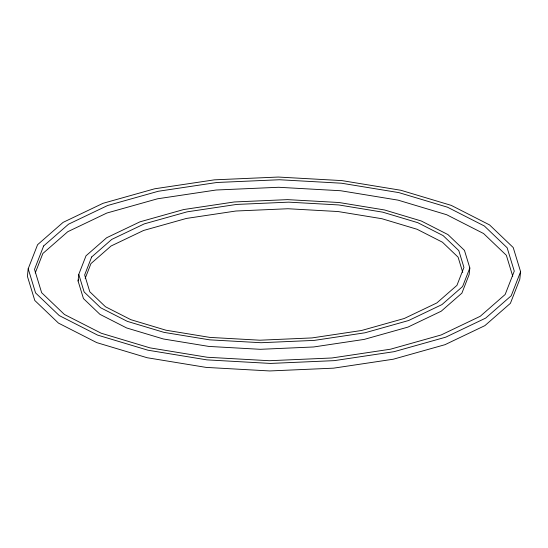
<?xml version="1.0" encoding="UTF-8"?>
<svg xmlns="http://www.w3.org/2000/svg" width="548" height="548" viewBox="0 0 548 548"><rect width="100%" height="100%" fill="white"/><g stroke="black" fill="none" stroke-linecap="round" stroke-linejoin="round"><path stroke-width="0.82" d="M28.195 268.767L27.4 276.295L34.784 300.468L58.444 323.087L96.77 342.623L147.145 357.734L206.137 367.4L269.726 370.955L333.581 368.16L393.348 359.207L444.955 344.699L484.884 325.635L510.414 303.304L519.805 279.233L520.6 271.705L513.216 247.532L489.556 224.913L451.23 205.377L400.855 190.266L341.863 180.6L278.274 177.045L214.419 179.84L154.652 188.793L103.045 203.301L63.116 222.365L37.586 244.696L28.195 268.767L35.579 292.933L59.239 315.559L97.558 335.088L147.933 350.206L206.925 359.872L270.513 363.427L334.369 360.632L394.135 351.672L445.743 337.171L485.672 318.1L511.209 295.776L520.6 271.705M78.069 280.966L78.761 274.377L86.009 255.806L106.668 237.736L139.987 221.83L183.683 209.548L234.284 201.965L287.57 199.63L339.034 202.513L384.545 209.966L421.234 220.974L447.956 234.592L464.451 250.368L469.835 267.972L469.143 274.562L461.896 293.132L441.229 311.202L407.911 327.115L364.215 339.397L313.614 346.973L260.327 349.309L208.87 346.432L163.352 338.972L126.663 327.964L99.942 314.346L83.447 298.571L78.069 280.966L78.672 279.418M35.243 272.979L42.847 253.498L67.774 231.701L106.881 213.028L157.495 198.801L216.124 190.012L278.658 187.279L340.733 190.745L398.04 200.136L446.709 214.741L483.583 233.53L506.352 255.3L512.743 276.233M85.18 278.391L90.961 263.581L111.052 246.004L143.603 230.461L186.382 218.44L235.914 211.014L287.974 208.74L338.02 211.535L381.97 218.734L417.069 229.27L442.442 242.202L458.101 257.176L462.759 272.418M469.835 267.972L462.587 286.542L441.921 304.613L408.603 320.525L364.906 332.807L314.305 340.39L261.026 342.719L209.562 339.842L164.051 332.383L127.355 321.375L100.64 307.757L84.139 291.981L78.761 274.377M43.641 245.963L34.517 269.349L41.648 292.701L64.417 314.47L101.291 333.259L149.96 347.864L207.267 357.255L269.342 360.721L331.876 357.988L390.505 349.199L441.119 334.972L480.226 316.299L505.153 294.502L514.277 271.123L507.14 247.771L484.377 226.002L447.504 207.206L398.834 192.608L341.527 183.217L279.446 179.744L216.912 182.484L158.29 191.266L107.668 205.493L68.569 224.166L43.641 245.963M91.653 256.991L84.652 274.925L89.797 291.762L105.463 306.743L130.835 319.676L165.934 330.204L209.884 337.404L259.93 340.205L311.983 337.924L361.522 330.499L404.294 318.477L436.845 302.934L456.943 285.364L463.944 267.431L458.792 250.587L443.133 235.613L417.761 222.68L382.662 212.151L338.712 204.945L288.666 202.15L236.606 204.431L187.074 211.85L144.295 223.872L111.744 239.414L91.653 256.991"/></g></svg>
